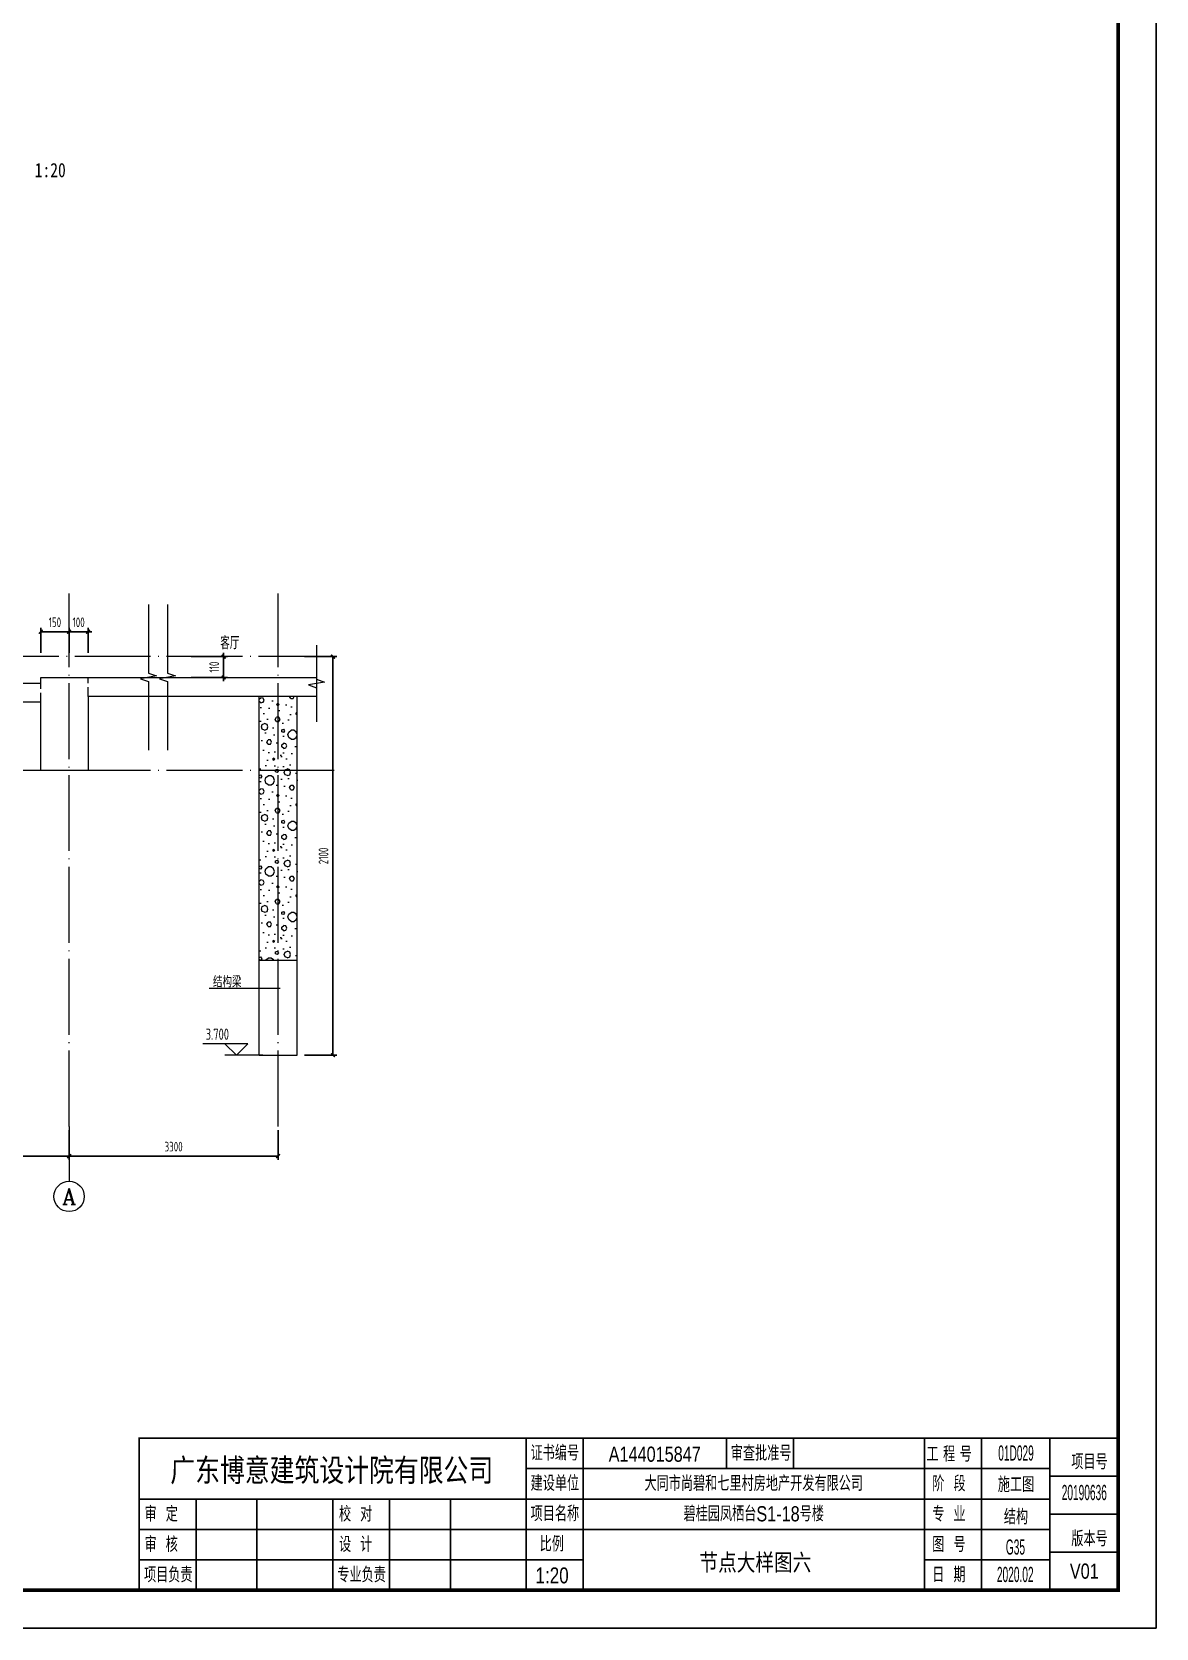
# Model space of a CAD drawing. Extents: x 5874492 to 7194610, y -939842 to -279257.
# Drawn here: x 6061316 to 6067241, y -850218 to -841808 of the extents above; entities that cross this region are included whole.
import ezdxf
from ezdxf.enums import TextEntityAlignment as Align

# ---------------------------------------------------------------- set-up
doc = ezdxf.new("R2010")
doc.units = 0
doc.header["$LTSCALE"] = 1000
doc.linetypes.add('DASH', pattern=[0.35, 0.25, -0.1])
doc.linetypes.add('DOTE', pattern=[2.42, 2, -0.2, 0.02, -0.2])
for name, color, linetype, lineweight in [('S-大样-DIM', 3, 'Continuous', 20), ('S-大样-HATCH', 251, 'Continuous', 20), ('S-大样-实线', 2, 'Continuous', 20), ('S-大样-标高', 3, 'Continuous', 20), ('S-板-BEAM', 4, 'DASH', 20), ('S-板-大样索引', 3, 'Continuous', 20), ('S-轴网-标注', 3, 'Continuous', 20), ('S-轴网-轴号', 3, 'Continuous', 20), ('S-轴网-轴线', 1, 'DOTE', 9), ('S-通用-TEXT', 7, 'Continuous', 20), ('S-通用-THIN', 7, 'Continuous', 20)]:
    doc.layers.add(name, color=color, linetype=linetype, lineweight=lineweight)
doc.layers.add('Y-云图图框', color=7, linetype='Continuous')
doc.styles.add('_TCH_AXIS', font='COMPLEX.shx', dxfattribs={"bigfont": 'hztxt.shx'})
doc.styles.add('_TCH_DIM', font='tssdeng.shx', dxfattribs={"bigfont": 'hztxt.shx'})
doc.styles.add('_TCH_DIM_T3', font='tssdeng.shx', dxfattribs={"width": 0.705882, "bigfont": 'hztxt.shx'})
doc.styles.add('_YT_Name', font='', dxfattribs={"width": 0.8})
doc.styles.add('_YT_Sign_Text', font='ros.shx', dxfattribs={"width": 0.8, "bigfont": 'hztxt.shx'})
doc.styles.add('COMPLEX', font='COMPLEX')
doc.styles.get("Standard").update_dxf_attribs({"font": 'gbenor.shx', "bigfont": 'gbcbig.shx'})
doc.styles.add('TSSD_Rein', font='tssdeng.shx', dxfattribs={"width": 0.7, "bigfont": 'hztxt.shx'})
doc.styles.add('黑体', font='', dxfattribs={"width": 0.8})
doc.styles.get('_YT_Name').set_extended_font_data('SimHei')
doc.styles.get('黑体').set_extended_font_data('SimHei')
doc.dimstyles.new('_TCH_ARCH&&20', dxfattribs={"dimtxt": 51, "dimasz": 20, "dimexe": 20, "dimexo": 20, "dimgap": 24.5, "dimtad": 1, "dimdec": 0, "dimzin": 0, "dimdsep": 46, "dimtxsty": '_TCH_DIM_T3', "dimblk": 'ARCHTICK', "dimcen": 0.09, "dimclrt": 7, "dimazin": 2, "dimtfac": 1, "dimtdec": 0, "dimtix": 1, "dimtmove": 2, "dimatfit": 3, "dimfxl": 0, "dimtolj": 1, "dimtzin": 0, "dimarcsym": 0})

# ---------------------------------------------------------------- blocks, each defined once
blk = doc.blocks.new('ECMCTK_A1_竖_单行图名--0')
for p, q in [((427.98, 50), (427.98, 26)), ((428, 50), (428, 10)), ((442.98, 50), (442.98, 10)), ((480.8, 50), (480.8, 42)), ((498.48, 50), (498.48, 42)), ((533, 50), (533, 10)), ((548, 50), (548, 10)), ((566, 50.01), (584, 50)), ((566, 50.01), (566, 10)), ((428, 42), (566, 42)), ((566, 40.01), (584, 40.01)), ((326, 34), (566, 34)), ((341, 34), (341, 10)), ((357, 10), (357, 34)), ((377, 34), (377, 10)), ((392, 34), (392, 10)), ((408, 10), (408, 34)), ((566, 30.01), (584, 30)), ((326, 26), (566, 26)), ((326, 18), (442.96, 18)), ((533, 18), (566, 18)), ((566, 20), (584, 20))]:
    blk.add_line(p, q)
at = {"color": 4}
blk.add_lwpolyline([(0, 0), (594, 0), (594, 841), (0, 841)], close=True, dxfattribs=at)
for points, const_width in [([(10, 10), (584, 10), (584, 816), (10, 816)], 1), ([(326, 10), (584, 10), (584, 50), (326, 50)], 0.45)]:
    blk.add_lwpolyline(points, close=True, dxfattribs=dict(const_width=const_width))
at = {"const_width": 0.45}
for points in [[(326, 10), (326, 50.01), (566, 50.01)], [(566, 50.01), (566, 10)]]:
    blk.add_lwpolyline(points, dxfattribs=at)
at = {"style": '_YT_Sign_Text', "width": 0.8}
for s, p in [('证书编号', (429.15, 44.14)), ('审查批准号', (481.91, 44.06)), ('工 程 号', (533.47, 43.85)), ('项目号', (571.65, 41.8)), ('建设单位', (429.15, 36.14)), ('阶  段', (535.01, 36.05)), ('审  定', (327.41, 28.05)), ('校  对', (378.66, 28.05)), ('项目名称', (429.15, 28.14)), ('专  业', (535.01, 28.05)), ('版本号', (571.65, 21.55)), ('审  核', (327.41, 20.05)), ('设  计', (378.66, 20.05)), ('比例', (431.54, 20.16)), ('图  号', (535.01, 20.05)), ('项目负责', (327.27, 12.05)), ('专业负责', (378.21, 12.05)), ('日  期', (535.01, 12.05))]:
    blk.add_text(s, height=4, dxfattribs=at).set_placement(p)
at = {"color": 80, "flags": 3}
for tag, height, p in [('YTHQINS', 3, (593.31, 817.5)), ('ECMCKEY', 3, (440.09, 590.57)), ('YTTQINS', 3.75, (595.35, 11.88)), ('YTFRAME', 3, (375.97, 4.92)), ('YTBARCODE_T1', 3, (493.74, 4.57))]:
    blk.add_attdef(tag, text='', height=height, dxfattribs=at).set_placement(p, align=Align.MIDDLE_CENTER)
for tag, height, style, width, p in [('证书编号', 4, '_YT_Sign_Text', 0.8, (461.87, 43.81)), ('审查批准号', 4, '_YT_Sign_Text', 0.8, (514.06, 43.81)), ('工程号', 4, '_YT_Sign_Text', 0.5, (557.08, 44.12)), ('设计单位', 6, '_YT_Name', 0.8, (376.75, 38.6)), ('建设单位', 4, '_YT_Sign_Text', 0.8, (487.96, 36.11)), ('阶段', 4, '_YT_Sign_Text', 0.8, (557.08, 35.81)), ('项目号', 4, '_YT_Sign_Text', 0.5, (575.08, 33.72)), ('项目名称', 4, '_YT_Sign_Text', 0.8, (487.96, 28.11)), ('专业', 4, '_YT_Sign_Text', 0.8, (557.08, 27.31)), ('图纸编号', 4, '_YT_Sign_Text', 0.5, (556.93, 19.36)), ('图纸名称', 4.5, '_YT_Name', 0.8, (488.39, 15.06)), ('版本号', 4, '_YT_Sign_Text', 0.8, (575.08, 13)), ('出图比例', 4.2, '_YT_Sign_Text', 0.8, (434.82, 11.78)), ('日期', 4, '_YT_Sign_Text', 0.5, (556.88, 12.13))]:
    blk.add_attdef(tag, text='', height=height, dxfattribs=dict(style=style, width=width)).set_placement(p, align=Align.CENTER)
at = {"style": '_YT_Sign_Text', "width": 0.8, "flags": 3}
for tag, p, height in [('[审定人]', (343.95, 27.81), 4.1), ('{审定人}', (358.87, 26.45), 6.24), ('[校对人]', (395.23, 27.82), 4.1), ('{校对人}', (411.35, 26.53), 6.24), ('{审核人}', (359.98, 18.44), 6.24), ('{设计人}', (411.48, 18.54), 6.24), ('[审核人]', (344.01, 19.76), 4.1), ('[设计人]', (395.47, 20.21), 4.1), ('{项目负责人}', (361.28, 10.72), 6.24), ('{专业负责人}', (411.58, 10.36), 6.24), ('[项目负责人]', (343.78, 12.01), 4.1), ('[专业负责人]', (395.74, 11.77), 4.1)]:
    blk.add_attdef(tag, p, '', height=height, dxfattribs=at)
at = {"color": 80, "flags": 3}
for tag, p in [('YTBZSIT', (10, 10)), ('EXT_TK_LEFT', (10, 10)), ('YTQRCODE', (304.56, 12.07))]:
    blk.add_attdef(tag, p, '', height=3, dxfattribs=at)
blk = doc.blocks.new('_ArchTick')
at = {"color": 0, "linetype": 'ByBlock', "const_width": 0.4}
blk.add_lwpolyline([(-0.5, -0.5), (0.5, 0.5)], dxfattribs=at)
blk = doc.blocks.new('*D1842')
at = {"layer": 'Defpoints', "color": 0, "transparency": 16777216}
for p in [(6060012, -847575.5), (6061512, -847575.5), (6061512, -847731.5)]:
    blk.add_point(p, dxfattribs=at)
at = {"layer": 'S-大样-DIM', "color": 0, "lineweight": -2, "transparency": 16777216}
for p, q in [((6060012, -847595.5), (6060012, -847751.5)), ((6061512, -847595.5), (6061512, -847751.5)), ((6060012, -847731.5), (6061512, -847731.5))]:
    blk.add_line(p, q, dxfattribs=at)
at = {"layer": 'S-大样-DIM', "color": 0, "lineweight": -2, "transparency": 16777216, "xscale": 20, "yscale": 20, "zscale": 20, "rotation": 180}
blk.add_blockref('_ArchTick', (6060012, -847731.5), dxfattribs=at)
at = {"layer": 'S-大样-DIM', "color": 0, "lineweight": -2, "transparency": 16777216, "xscale": 20, "yscale": 20, "zscale": 20}
blk.add_blockref('_ArchTick', (6061512, -847731.5), dxfattribs=at)
at = {"layer": 'S-大样-DIM', "color": 7, "transparency": 16777216, "insert": (6060762, -847681.5), "char_height": 51, "attachment_point": 5, "style": '_TCH_DIM_T3'}
blk.add_mtext('\\A1;1500', dxfattribs=at)
blk = doc.blocks.new('*D1843')
at = {"layer": 'Defpoints', "color": 0, "transparency": 16777216}
for p in [(6061512, -847575.5), (6062613.4, -847575.5), (6062613.4, -847731.5)]:
    blk.add_point(p, dxfattribs=at)
at = {"layer": 'S-大样-DIM', "color": 0, "lineweight": -2, "transparency": 16777216}
for p, q in [((6061512, -847595.5), (6061512, -847751.5)), ((6062613.4, -847595.5), (6062613.4, -847751.5)), ((6061512, -847731.5), (6062613.4, -847731.5))]:
    blk.add_line(p, q, dxfattribs=at)
at = {"layer": 'S-大样-DIM', "color": 0, "lineweight": -2, "transparency": 16777216, "xscale": 20, "yscale": 20, "zscale": 20, "rotation": 180}
blk.add_blockref('_ArchTick', (6061512, -847731.5), dxfattribs=at)
at = {"layer": 'S-大样-DIM', "color": 0, "lineweight": -2, "transparency": 16777216, "xscale": 20, "yscale": 20, "zscale": 20}
blk.add_blockref('_ArchTick', (6062613.4, -847731.5), dxfattribs=at)
at = {"layer": 'S-大样-DIM', "color": 7, "transparency": 16777216, "insert": (6062062.7, -847681.5), "char_height": 51, "attachment_point": 5, "style": '_TCH_DIM_T3'}
blk.add_mtext('\\A1;3300', dxfattribs=at)
blk = doc.blocks.new('*D1849')
at = {"layer": 'Defpoints', "color": 0, "transparency": 16777216}
for p in [(6061512, -844968.7), (6061362, -845099.7), (6061512, -845099.7)]:
    blk.add_point(p, dxfattribs=at)
at = {"layer": 'S-大样-DIM', "color": 0, "lineweight": -2, "transparency": 16777216}
for p, q in [((6061362, -845079.7), (6061362, -844948.7)), ((6061512, -845079.7), (6061512, -844948.7)), ((6061362, -844968.7), (6061512, -844968.7))]:
    blk.add_line(p, q, dxfattribs=at)
at = {"layer": 'S-大样-DIM', "color": 0, "lineweight": -2, "transparency": 16777216, "xscale": 20, "yscale": 20, "zscale": 20, "rotation": 180}
blk.add_blockref('_ArchTick', (6061362, -844968.7), dxfattribs=at)
at = {"layer": 'S-大样-DIM', "color": 0, "lineweight": -2, "transparency": 16777216, "xscale": 20, "yscale": 20, "zscale": 20}
blk.add_blockref('_ArchTick', (6061512, -844968.7), dxfattribs=at)
at = {"layer": 'S-大样-DIM', "color": 7, "transparency": 16777216, "insert": (6061437, -844918.7), "char_height": 51, "attachment_point": 5, "style": '_TCH_DIM_T3'}
blk.add_mtext('\\A1;150', dxfattribs=at)
blk = doc.blocks.new('*D1850')
at = {"layer": 'Defpoints', "color": 0, "transparency": 16777216}
for p in [(6061612, -844968.7), (6061512, -845099.7), (6061612, -845099.7)]:
    blk.add_point(p, dxfattribs=at)
at = {"layer": 'S-大样-DIM', "color": 0, "lineweight": -2, "transparency": 16777216}
for p, q in [((6061512, -845079.7), (6061512, -844948.7)), ((6061612, -845079.7), (6061612, -844948.7)), ((6061512, -844968.7), (6061492, -844968.7)), ((6061512, -844968.7), (6061612, -844968.7)), ((6061612, -844968.7), (6061632, -844968.7))]:
    blk.add_line(p, q, dxfattribs=at)
at = {"layer": 'S-大样-DIM', "color": 0, "lineweight": -2, "transparency": 16777216, "xscale": 20, "yscale": 20, "zscale": 20}
blk.add_blockref('_ArchTick', (6061512, -844968.7), dxfattribs=at)
at = {"layer": 'S-大样-DIM', "color": 0, "lineweight": -2, "transparency": 16777216, "xscale": 20, "yscale": 20, "zscale": 20, "rotation": 180}
blk.add_blockref('_ArchTick', (6061612, -844968.7), dxfattribs=at)
at = {"layer": 'S-大样-DIM', "color": 7, "transparency": 16777216, "insert": (6061562, -844918.7), "char_height": 51, "attachment_point": 5, "style": '_TCH_DIM_T3'}
blk.add_mtext('\\A1;100', dxfattribs=at)
blk = doc.blocks.new('*D1851')
at = {"layer": 'Defpoints', "color": 0, "transparency": 16777216}
for p in [(6062135.7, -845099.7), (6062326.4, -845099.7), (6062135.7, -845209.7)]:
    blk.add_point(p, dxfattribs=at)
at = {"layer": 'S-大样-DIM', "color": 0, "lineweight": -2, "transparency": 16777216}
for p, q in [((6062155.7, -845099.7), (6062346.4, -845099.7)), ((6062326.4, -845099.7), (6062326.4, -845079.7)), ((6062326.4, -845209.7), (6062326.4, -845099.7)), ((6062155.7, -845209.7), (6062346.4, -845209.7)), ((6062326.4, -845209.7), (6062326.4, -845229.7))]:
    blk.add_line(p, q, dxfattribs=at)
at = {"layer": 'S-大样-DIM', "color": 0, "lineweight": -2, "transparency": 16777216, "xscale": 20, "yscale": 20, "zscale": 20}
for p, rotation in [((6062326.4, -845099.7), 270), ((6062326.4, -845209.7), 90)]:
    blk.add_blockref('_ArchTick', p, dxfattribs=dict(at, rotation=rotation))
at = {"layer": 'S-大样-DIM', "color": 7, "transparency": 16777216, "insert": (6062276.4, -845154.7), "char_height": 51, "attachment_point": 5, "rotation": 90, "style": '_TCH_DIM_T3'}
blk.add_mtext('\\A1;110', dxfattribs=at)
blk = doc.blocks.new('*D1855')
at = {"layer": 'Defpoints', "color": 0, "transparency": 16777216}
for p in [(6062733.4, -845099.7), (6062902.8, -845099.7), (6062733.4, -847199.7)]:
    blk.add_point(p, dxfattribs=at)
at = {"layer": 'S-大样-DIM', "color": 0, "lineweight": -2, "transparency": 16777216}
for p, q in [((6062753.4, -845099.7), (6062922.8, -845099.7)), ((6062902.8, -847199.7), (6062902.8, -845099.7)), ((6062753.4, -847199.7), (6062922.8, -847199.7))]:
    blk.add_line(p, q, dxfattribs=at)
at = {"layer": 'S-大样-DIM', "color": 0, "lineweight": -2, "transparency": 16777216, "xscale": 20, "yscale": 20, "zscale": 20}
for p, rotation in [((6062902.8, -845099.7), 90), ((6062902.8, -847199.7), 270)]:
    blk.add_blockref('_ArchTick', p, dxfattribs=dict(at, rotation=rotation))
at = {"layer": 'S-大样-DIM', "color": 7, "transparency": 16777216, "insert": (6062852.8, -846149.7), "char_height": 51, "attachment_point": 5, "rotation": 90, "style": '_TCH_DIM_T3'}
blk.add_mtext('\\A1;2100', dxfattribs=at)
blk = doc.blocks.new('_AXISO')
blk.add_circle((0, 0), 0.5)
at = {"layer": 'S-轴网-轴号', "style": 'COMPLEX', "width": 1.041667}
blk.add_attdef('A', text='', height=0.56, dxfattribs=at).set_placement((-0.25, -0.28), (0.25, -0.28), align=Align.FIT)

msp = doc.modelspace()

# ---------------------------------------------------------------- hatches: boundary and pattern name
at = {"layer": 'S-大样-HATCH', "ltscale": 0.2}
h = msp.add_hatch(dxfattribs=at)
h.set_pattern_fill('加气混凝土', color=256, scale=20)
h.set_pattern_definition([(0, (6062584.2, -846772.9), (120, 240), [0, -240]), (0, (6062443.8, -846805.3), (120, 240), [0, -240]), (0, (6062521.8, -846807.7), (120, 240), [0, -240]), (0, (6062607, -846736.9), (120, 240), [0, -240]), (0, (6062507.4, -846819.7), (120, 240), [0, -240]), (0, (6062631, -846585.7), (120, 240), [0, -240]), (0, (6062557.8, -846604.9), (120, 240), [0, -240]), (0, (6062596.2, -846634.9), (120, 240), [0, -240]), (0, (6062400.6, -846639.7), (120, 240), [0, -240]), (0, (6062518.2, -846650.5), (120, 240), [0, -240]), (0, (6062472.6, -846711.7), (120, 240), [0, -240]), (0, (6062475, -846801.7), (120, 240), [0, -240]), (0, (6062565, -846811.3), (120, 240), [0, -240]), (0, (6062631, -846705.7), (120, 240), [0, -240]), (0, (6062406.6, -846742.9), (120, 240), [0, -240]), (0, (6062427, -846702.1), (120, 240), [0, -240]), (0, (6062520.6, -846718.9), (120, 240), [0, -240]), (0, (6062487, -846753.7), (120, 240), [0, -240]), (0, (6062467.8, -846674.5), (120, 240), [0, -240]), (0, (6062497.8, -846584.5), (120, 240), [0, -240]), (0, (6062416.2, -846793.3), (120, 240), [0, -240]), (0, (6062548.2, -846633.7), (120, 240), [0, -240]), (0, (6062436.6, -846630.1), (120, 240), [0, -240]), (0, (6062417.4, -846598.9), (120, 240), [0, -240]), (130.6013, (6062616.26, -846660.835), (-599.99999, 720), [10.537, -4414.844]), (18.435, (6062599.117, -846656.263), (600, 240), [10.842, -1507.051]), (90, (6062599.12, -846666.55), (120, 240), [10.286, -469.714]), (161.565, (6062609.402, -846669.978), (-600, 240), [10.842, -1507.051]), (53.13, (6062609.402, -846669.978), (120, 240), [11.429, -1188.571]), (135, (6062618.545, -846792.26), (-120, 240), [9.697, -669.125]), (45, (6062604.83, -846792.26), (120, 240), [9.697, -669.125]), (135, (6062611.69, -846799.12), (-120, 240), [9.697, -669.125]), (45, (6062611.69, -846799.12), (120, 240), [9.697, -669.125]), (116.565, (6062503.12, -846631.12), (-2e-05, 480), [12.778, -255.55]), (180, (6062497.4, -846619.7), (-120, 240), [13.714, -226.286]), (63.435, (6062477.97, -846631.12), (1e-06, 480), [12.778, -255.55]), (116.565, (6062483.69, -846642.55), (-2e-05, 480), [12.778, -255.55]), (0, (6062483.7, -846642.55), (120, 240), [13.714, -226.286]), (63.435, (6062497.4, -846642.55), (1e-06, 480), [12.778, -255.55]), (107.1027, (6062593.4025, -846712.263), (-359.999986, 1200), [15.5445, -6513.161]), (143.9726, (6062588.831, -846697.406), (-2279.99997, 1680), [15.545, -3248.808]), (180, (6062576.26, -846688.26), (-120, 240), [14.857, -225.143]), (36.0274, (6062548.831, -846697.406), (2279.99998, 1679.99998), [15.545, -3248.808]), (71.565, (6062544.26, -846711.12), (360, 1200), [14.456, -1503.437]), (107.1027, (6062548.831, -846725.9775), (-359.999986, 1200), [15.5445, -6513.161]), (143.9726, (6062561.402, -846735.12), (-2279.99997, 1680), [15.545, -3248.808]), (0, (6062561.4, -846735.12), (120, 240), [14.857, -225.143]), (36.0274, (6062576.26, -846735.12), (2279.99998, 1679.99998), [15.545, -3248.808]), (71.565, (6062588.83, -846725.978), (360, 1200), [14.456, -1503.437]), (150.255, (6062595.688, -846600.263), (-360, 240), [9.214, -1925.728]), (90, (6062587.69, -846604.83), (120, 240), [9.143, -470.857]), (29.745, (6062587.688, -846604.835), (360, 240), [9.214, -1925.728]), (116.565, (6062539.69, -846770.55), (-2e-05, 480), [12.778, -255.55]), (168.69, (6062533.974, -846759.12), (-1080, 240), [11.655, -2435.874]), (41.1859, (6062513.402, -846764.835), (2999.99998, 2639.99998), [12.149, -5090.321]), (90, (6062513.4, -846776.26), (120, 240), [11.43, -468.57]), (138.8141, (6062522.545, -846784.263), (-2999.99995, 2640.00002), [12.149, -5090.321]), (16.6992, (6062522.545, -846784.263), (3959.99997, 1199.99999), [11.932, -4999.415]), (60.9454, (6062533.974, -846780.835), (120, 240), [11.766, -4930.136]), (109.9831, (6062439.117, -846669.978), (-600, 1679.999996), [13.377, -5604.879]), (155.55605, (6062434.545, -846657.406), (-1560.000006, 719.999985), [13.809, -5786.053]), (24.44395, (6062409.402, -846657.406), (1560, 720), [13.809, -5786.053]), (70.0169, (6062404.831, -846669.978), (600, 1679.999996), [13.377, -5604.879]), (109.9831, (6062409.402, -846682.549), (-600, 1679.999996), [13.377, -5604.879]), (160.0169, (6062421.974, -846687.12), (-600, 240), [13.377, -2795.751]), (19.9831, (6062421.974, -846687.12), (600, 240), [13.377, -2795.751]), (70.0169, (6062434.545, -846682.549), (600, 1679.999996), [13.377, -5604.879]), (122.0054, (6062528.26, -846691.692), (-120, 240), [10.782, -2253.374]), (18.435, (6062512.26, -846685.978), (600, 240), [10.842, -1507.051]), (90, (6062512.26, -846696.26), (120, 240), [10.286, -469.714]), (161.565, (6062522.545, -846699.69), (-600, 240), [10.842, -1507.051]), (54.4623, (6062522.545, -846699.692), (840, 1200), [9.831, -4119.285]), (116.565, (6062458.55, -846749.98), (-2e-05, 480), [12.778, -255.55]), (180, (6062452.83, -846738.55), (-120, 240), [12.57, -227.43]), (59.0362, (6062433.402, -846749.978), (120, 240), [13.328, -2785.529]), (120.9638, (6062440.26, -846761.406), (-120.00002, 240), [13.328, -2785.529]), (0, (6062440.26, -846761.4), (120, 240), [12.57, -227.43]), (63.435, (6062452.83, -846761.4), (1e-06, 480), [12.778, -255.55])])
h.paths.add_polyline_path([(6062713.4, -845309.7), (6062513.4, -845309.7), (6062513.4, -846699.7), (6062713.4, -846699.7)])

# ---------------------------------------------------------------- linework, layer by layer
at = {"layer": 'S-大样-实线'}
for p, q in [((6062513.4, -846699.7), (6062513.4, -845309.7)), ((6062713.4, -846699.7), (6062713.4, -845309.7))]:
    msp.add_line(p, q, dxfattribs=at)
at = {"layer": 'S-大样-实线', "ltscale": 0.5}
for p, q in [((6062513.4, -846699.7), (6062713.4, -846699.7)), ((6062513.4, -847199.7), (6062513.4, -846699.7)), ((6062713.4, -847199.7), (6062713.4, -846699.7)), ((6062513.4, -847199.7), (6062713.4, -847199.7))]:
    msp.add_line(p, q, dxfattribs=at)
for points in [[(6062815.2, -845309.7), (6061612, -845309.7), (6061612, -845699.7), (6061362, -845699.7), (6061362, -845339.7), (6060112, -845339.7), (6060112, -845799.7), (6058862, -845799.7), (6058862, -846199.7), (6058562, -846199.7), (6058562, -846049.7), (6058662, -846049.7), (6058662, -845519.7), (6058271.8, -845519.7), (6058271.8, -845399.7), (6058662, -845399.7), (6058662, -845279.7), (6058862, -845279.7), (6058862, -845699.7), (6059912, -845699.7), (6059912, -845185.2), (6059912, -845185.2)], [(6060112, -845239.7), (6061362, -845239.7), (6061362, -845209.7), (6062815.2, -845209.7), (6062815.2, -845209.7), (6062815.2, -845309.7)]]:
    msp.add_lwpolyline(points, dxfattribs=at)
at = {"layer": 'S-大样-标高'}
for p, q in [((6062453.4, -847139.7), (6062217.4, -847139.7)), ((6062393.4, -847199.7), (6062333.4, -847139.7)), ((6062533.4, -847199.7), (6062333.4, -847199.7)), ((6062393.4, -847199.7), (6062453.4, -847139.7))]:
    msp.add_line(p, q, dxfattribs=at)
at = {"layer": 'S-板-BEAM', "ltscale": 0.2}
for points in [[(6061362, -845339.7), (6061362, -845239.7)], [(6061612, -845309.7), (6061612, -845209.7)]]:
    msp.add_lwpolyline(points, dxfattribs=at)
at = {"layer": 'S-轴网-标注'}
msp.add_line((6061512, -847575.5), (6061512, -847863.9), dxfattribs=at)
at = {"layer": 'S-轴网-轴线', "ltscale": 0.2}
for p, q in [((6061512, -847575.5), (6061512, -844766.7)), ((6062613.4, -847575.5), (6062613.4, -844766.7))]:
    msp.add_line(p, q, dxfattribs=at)
for points in [[(6062909.4, -845099.7), (6057675.5, -845099.7)], [(6062909.4, -845699.7), (6057675.5, -845699.7)]]:
    msp.add_lwpolyline(points, dxfattribs=at)
at = {"layer": 'S-通用-TEXT', "ltscale": 0.2}
msp.add_line((6062624.6, -846848.6, 0), (6062249.6, -846848.6, 0), dxfattribs=at)
at = {"layer": 'S-通用-THIN'}
for points in [[(6061931, -844825), (6061931, -845185.9), (6061973, -845201.2), (6061889, -845216), (6061931, -845230.9), (6061931, -845591.7)], [(6062031, -844825), (6062031, -845185.9), (6062073, -845201.2), (6061989, -845216), (6062031, -845230.9), (6062031, -845591.7)], [(6062815.2, -845039.7), (6062815.2, -845218.7), (6062857.2, -845234), (6062773.2, -845248.8), (6062815.2, -845263.7), (6062815.2, -845442.8)]]:
    msp.add_lwpolyline(points, dxfattribs=at)

# ---------------------------------------------------------------- block references
at = {"layer": 'S-轴网-标注'}
ref = msp.add_blockref('_AXISO', (6061512, -847943.9), dxfattribs=dict(at, xscale=160, yscale=160, zscale=160))
ref.add_attrib('A', 'A', dxfattribs={"ltscale": 0.2, "height": 85, "style": '_TCH_AXIS'}).set_placement((6061475.5, -847986.4), (6061548.4, -847986.4), align=Align.FIT)
at = {"layer": 'Y-云图图框', "xscale": 20, "yscale": 20, "zscale": 20}
msp.add_blockref('ECMCTK_A1_竖_单行图名--0', (6055361.3, -850218.1), dxfattribs=at).add_auto_attribs({'图纸编号': 'G35', '图纸名称': '节点大样图六', '版本号': 'V01', '项目名称': '碧桂园凤栖台S1-18号楼', '出图比例': '1:20', '工程号': '01D029', '阶段': '施工图', '专业': '结构', '日期': '2020.02', '项目号': '20190636', '建设单位': '大同市尚碧和七里村房地产开发有限公司', '设计单位': '广东博意建筑设计院有限公司', '证书编号': 'A144015847'})

# ---------------------------------------------------------------- texts
at = {"layer": 'S-大样-标高'}
msp.add_text('客厅', height=67.52, dxfattribs=at).set_placement((6062308.5, -845060.8))
at = {"layer": 'S-大样-标高', "color": 7, "style": '_TCH_DIM', "width": 0.705882}
msp.add_text('3.700', height=59.5, dxfattribs=at).set_placement((6062231.8, -847118.7))
at = {"layer": 'S-板-大样索引', "color": 7, "style": '黑体', "width": 0.8}
msp.add_text('1:20', height=75.11, dxfattribs=at).set_placement((6061330.7, -842573.6))
at = {"layer": 'S-通用-TEXT', "style": 'TSSD_Rein', "width": 0.7}
msp.add_text('结构梁', height=60, dxfattribs=at).set_placement((6062269.9, -846842.8))

# ---------------------------------------------------------------- dimensions: what is measured, and where the dimension line sits
at = {"layer": 'S-大样-DIM'}
for p1, p2, distance, picture, middle in [((6061362, -845099.7), (6061512, -845099.7), 131, '*D1849', (6061437, -844918.7)), ((6061512, -845099.7), (6061612, -845099.7), 131, '*D1850', (6061562, -844918.7)), ((6062135.7, -845209.7), (6062135.7, -845099.7), -190.7, '*D1851', (6062276.4, -845154.7)), ((6062733.4, -847199.7), (6062733.4, -845099.7), -169.4, '*D1855', (6062852.8, -846149.7)), ((6060012, -847575.5), (6061512, -847575.5), -156, '*D1842', (6060762, -847681.5))]:
    dim = msp.add_aligned_dim(p1=p1, p2=p2, distance=distance, dimstyle='_TCH_ARCH&&20', dxfattribs=at)
    dim.commit()
    dim.dimension.update_dxf_attribs({"geometry": picture, "text_midpoint": middle})
dim = msp.add_aligned_dim(p1=(6061512, -847575.5), p2=(6062613.4, -847575.5), distance=-156, text='3300', dimstyle='_TCH_ARCH&&20', dxfattribs=at)
dim.commit()
dim.dimension.update_dxf_attribs({"geometry": '*D1843', "text_midpoint": (6062062.7, -847681.5)})

doc.saveas('drawing.dxf')
